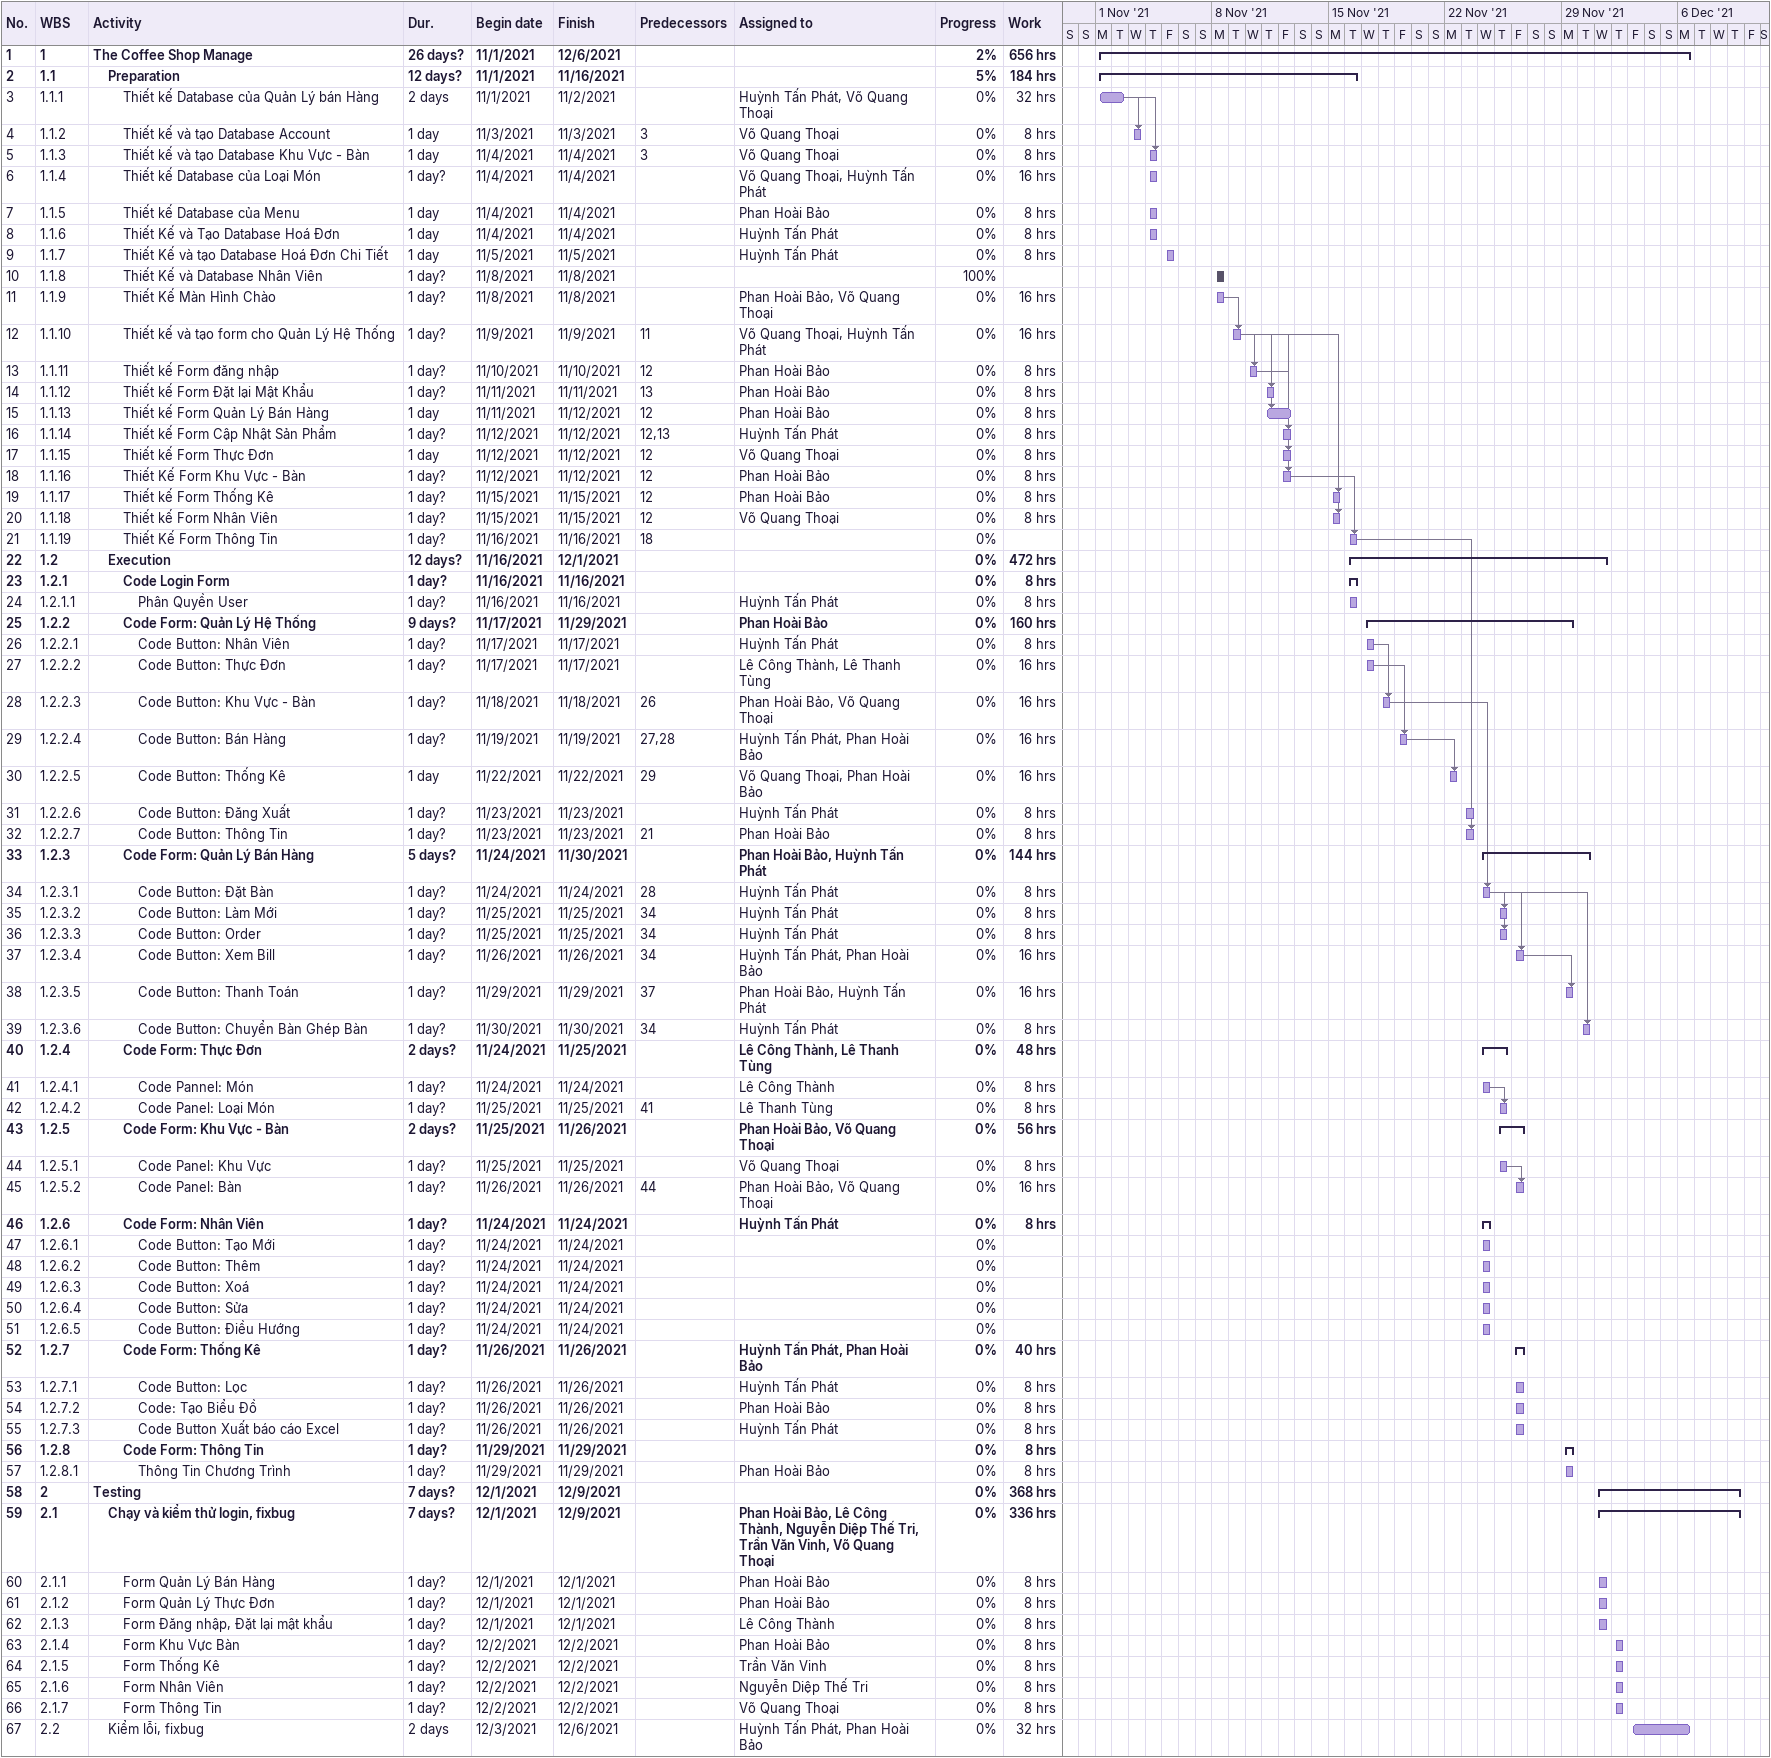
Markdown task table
| ID | WBS | Task | Duration | Start | Finish | Predecessors | Resources | % complete | Work (h) |
|---|---|---|---|---|---|---|---|---|---|
| 1 | 1 | **The Coffee Shop Manage** | 26d? | 2021-11-01 | 2021-12-06 |  |  | 2 | 656 |
| 2 | 1.1 | **Preparation** | 12d? | 2021-11-01 | 2021-11-16 |  |  | 5 | 184 |
| 3 | 1.1.1 | Thiết kế Database của Quản Lý bán Hàng | 2d | 2021-11-01 | 2021-11-02 |  | Huỳnh Tấn Phát, Võ Quang Thoại | 0 | 32 |
| 4 | 1.1.2 | Thiết kế và tạo Database Account | 1d | 2021-11-03 | 2021-11-03 | 3 | Võ Quang Thoại | 0 | 8 |
| 5 | 1.1.3 | Thiết kế và tạo Database Khu Vực - Bàn | 1d | 2021-11-04 | 2021-11-04 | 3 | Võ Quang Thoại | 0 | 8 |
| 6 | 1.1.4 | Thiết kế Database của Loại Món | 1d? | 2021-11-04 | 2021-11-04 |  | Võ Quang Thoại, Huỳnh Tấn Phát | 0 | 16 |
| 7 | 1.1.5 | Thiết kế Database của Menu | 1d | 2021-11-04 | 2021-11-04 |  | Phan Hoài Bảo | 0 | 8 |
| 8 | 1.1.6 | Thiết Kế và Tạo Database Hoá Đơn | 1d | 2021-11-04 | 2021-11-04 |  | Huỳnh Tấn Phát | 0 | 8 |
| 9 | 1.1.7 | Thiết Kế và tạo Database Hoá Đơn Chi Tiết | 1d | 2021-11-05 | 2021-11-05 |  | Huỳnh Tấn Phát | 0 | 8 |
| 10 | 1.1.8 | Thiết Kế và Database Nhân Viên | 1d? | 2021-11-08 | 2021-11-08 |  |  | 100 |  |
| 11 | 1.1.9 | Thiết Kế Màn Hình Chào | 1d? | 2021-11-08 | 2021-11-08 |  | Phan Hoài Bảo, Võ Quang Thoại | 0 | 16 |
| 12 | 1.1.10 | Thiết kế và tạo form cho Quản Lý Hệ Thống | 1d? | 2021-11-09 | 2021-11-09 | 11 | Võ Quang Thoại, Huỳnh Tấn Phát | 0 | 16 |
| 13 | 1.1.11 | Thiết kế Form đăng nhập | 1d? | 2021-11-10 | 2021-11-10 | 12 | Phan Hoài Bảo | 0 | 8 |
| 14 | 1.1.12 | Thiết kế Form Đặt lại Mật Khẩu | 1d? | 2021-11-11 | 2021-11-11 | 13 | Phan Hoài Bảo | 0 | 8 |
| 15 | 1.1.13 | Thiết kế Form Quản Lý Bán Hàng | 1d | 2021-11-11 | 2021-11-12 | 12 | Phan Hoài Bảo | 0 | 8 |
| 16 | 1.1.14 | Thiết kế Form Cập Nhật Sản Phẩm | 1d? | 2021-11-12 | 2021-11-12 | 12, 13 | Huỳnh Tấn Phát | 0 | 8 |
| 17 | 1.1.15 | Thiết kế Form Thực Đơn | 1d | 2021-11-12 | 2021-11-12 | 12 | Võ Quang Thoại | 0 | 8 |
| 18 | 1.1.16 | Thiết Kế Form Khu Vực - Bàn | 1d? | 2021-11-12 | 2021-11-12 | 12 | Phan Hoài Bảo | 0 | 8 |
| 19 | 1.1.17 | Thiết kế Form Thống Kê | 1d? | 2021-11-15 | 2021-11-15 | 12 | Phan Hoài Bảo | 0 | 8 |
| 20 | 1.1.18 | Thiết kế Form Nhân Viên | 1d? | 2021-11-15 | 2021-11-15 | 12 | Võ Quang Thoại | 0 | 8 |
| 21 | 1.1.19 | Thiết Kế Form Thông Tin | 1d? | 2021-11-16 | 2021-11-16 | 18 |  | 0 |  |
| 22 | 1.2 | **Execution** | 12d? | 2021-11-16 | 2021-12-01 |  |  | 0 | 472 |
| 23 | 1.2.1 | **Code Login Form** | 1d? | 2021-11-16 | 2021-11-16 |  |  | 0 | 8 |
| 24 | 1.2.1.1 | Phân Quyền User | 1d? | 2021-11-16 | 2021-11-16 |  | Huỳnh Tấn Phát | 0 | 8 |
| 25 | 1.2.2 | **Code Form: Quản Lý Hệ Thống** | 9d? | 2021-11-17 | 2021-11-29 |  | Phan Hoài Bảo | 0 | 160 |
| 26 | 1.2.2.1 | Code Button: Nhân Viên | 1d? | 2021-11-17 | 2021-11-17 |  | Huỳnh Tấn Phát | 0 | 8 |
| 27 | 1.2.2.2 | Code Button: Thực Đơn | 1d? | 2021-11-17 | 2021-11-17 |  | Lê Công Thành, Lê Thanh Tùng | 0 | 16 |
| 28 | 1.2.2.3 | Code Button: Khu Vực - Bàn | 1d? | 2021-11-18 | 2021-11-18 | 26 | Phan Hoài Bảo, Võ Quang Thoại | 0 | 16 |
| 29 | 1.2.2.4 | Code Button: Bán Hàng | 1d? | 2021-11-19 | 2021-11-19 | 27, 28 | Huỳnh Tấn Phát, Phan Hoài Bảo | 0 | 16 |
| 30 | 1.2.2.5 | Code Button: Thống Kê | 1d | 2021-11-22 | 2021-11-22 | 29 | Võ Quang Thoại, Phan Hoài Bảo | 0 | 16 |
| 31 | 1.2.2.6 | Code Button: Đăng Xuất | 1d? | 2021-11-23 | 2021-11-23 |  | Huỳnh Tấn Phát | 0 | 8 |
| 32 | 1.2.2.7 | Code Button: Thông Tin | 1d? | 2021-11-23 | 2021-11-23 | 21 | Phan Hoài Bảo | 0 | 8 |
| 33 | 1.2.3 | **Code Form: Quản Lý Bán Hàng** | 5d? | 2021-11-24 | 2021-11-30 |  | Phan Hoài Bảo, Huỳnh Tấn Phát | 0 | 144 |
| 34 | 1.2.3.1 | Code Button: Đặt Bàn | 1d? | 2021-11-24 | 2021-11-24 | 28 | Huỳnh Tấn Phát | 0 | 8 |
| 35 | 1.2.3.2 | Code Button: Làm Mới | 1d? | 2021-11-25 | 2021-11-25 | 34 | Huỳnh Tấn Phát | 0 | 8 |
| 36 | 1.2.3.3 | Code Button: Order | 1d? | 2021-11-25 | 2021-11-25 | 34 | Huỳnh Tấn Phát | 0 | 8 |
| 37 | 1.2.3.4 | Code Button: Xem Bill | 1d? | 2021-11-26 | 2021-11-26 | 34 | Huỳnh Tấn Phát, Phan Hoài Bảo | 0 | 16 |
| 38 | 1.2.3.5 | Code Button: Thanh Toán | 1d? | 2021-11-29 | 2021-11-29 | 37 | Phan Hoài Bảo, Huỳnh Tấn Phát | 0 | 16 |
| 39 | 1.2.3.6 | Code Button: Chuyển Bàn Ghép Bàn | 1d? | 2021-11-30 | 2021-11-30 | 34 | Huỳnh Tấn Phát | 0 | 8 |
| 40 | 1.2.4 | **Code Form: Thực Đơn** | 2d? | 2021-11-24 | 2021-11-25 |  | Lê Công Thành, Lê Thanh Tùng | 0 | 48 |
| 41 | 1.2.4.1 | Code Pannel: Món | 1d? | 2021-11-24 | 2021-11-24 |  | Lê Công Thành | 0 | 8 |
| 42 | 1.2.4.2 | Code Panel: Loại Món | 1d? | 2021-11-25 | 2021-11-25 | 41 | Lê Thanh Tùng | 0 | 8 |
| 43 | 1.2.5 | **Code Form: Khu Vực - Bàn** | 2d? | 2021-11-25 | 2021-11-26 |  | Phan Hoài Bảo, Võ Quang Thoại | 0 | 56 |
| 44 | 1.2.5.1 | Code Panel: Khu Vực | 1d? | 2021-11-25 | 2021-11-25 |  | Võ Quang Thoại | 0 | 8 |
| 45 | 1.2.5.2 | Code Panel: Bàn | 1d? | 2021-11-26 | 2021-11-26 | 44 | Phan Hoài Bảo, Võ Quang Thoại | 0 | 16 |
| 46 | 1.2.6 | **Code Form: Nhân Viên** | 1d? | 2021-11-24 | 2021-11-24 |  | Huỳnh Tấn Phát | 0 | 8 |
| 47 | 1.2.6.1 | Code Button: Tạo Mới | 1d? | 2021-11-24 | 2021-11-24 |  |  | 0 |  |
| 48 | 1.2.6.2 | Code Button: Thêm | 1d? | 2021-11-24 | 2021-11-24 |  |  | 0 |  |
| 49 | 1.2.6.3 | Code Button: Xoá | 1d? | 2021-11-24 | 2021-11-24 |  |  | 0 |  |
| 50 | 1.2.6.4 | Code Button: Sửa | 1d? | 2021-11-24 | 2021-11-24 |  |  | 0 |  |
| 51 | 1.2.6.5 | Code Button: Điều Hướng | 1d? | 2021-11-24 | 2021-11-24 |  |  | 0 |  |
| 52 | 1.2.7 | **Code Form: Thống Kê** | 1d? | 2021-11-26 | 2021-11-26 |  | Huỳnh Tấn Phát, Phan Hoài Bảo | 0 | 40 |
| 53 | 1.2.7.1 | Code Button: Lọc | 1d? | 2021-11-26 | 2021-11-26 |  | Huỳnh Tấn Phát | 0 | 8 |
| 54 | 1.2.7.2 | Code: Tạo Biểu Đồ | 1d? | 2021-11-26 | 2021-11-26 |  | Phan Hoài Bảo | 0 | 8 |
| 55 | 1.2.7.3 | Code Button Xuất báo cáo Excel | 1d? | 2021-11-26 | 2021-11-26 |  | Huỳnh Tấn Phát | 0 | 8 |
| 56 | 1.2.8 | **Code Form: Thông Tin** | 1d? | 2021-11-29 | 2021-11-29 |  |  | 0 | 8 |
| 57 | 1.2.8.1 | Thông Tin Chương Trình | 1d? | 2021-11-29 | 2021-11-29 |  | Phan Hoài Bảo | 0 | 8 |
| 58 | 2 | **Testing** | 7d? | 2021-12-01 | 2021-12-09 |  |  | 0 | 368 |
| 59 | 2.1 | **Chạy và kiểm thử login, fixbug** | 7d? | 2021-12-01 | 2021-12-09 |  | Phan Hoài Bảo, Lê Công Thành, Nguyễn Diệp Thế Tri, Trần Văn Vinh, Võ Quang Thoại | 0 | 336 |
| 60 | 2.1.1 | Form Quản Lý Bán Hàng | 1d? | 2021-12-01 | 2021-12-01 |  | Phan Hoài Bảo | 0 | 8 |
| 61 | 2.1.2 | Form Quản Lý Thực Đơn | 1d? | 2021-12-01 | 2021-12-01 |  | Phan Hoài Bảo | 0 | 8 |
| 62 | 2.1.3 | Form Đăng nhập, Đặt lại mật khẩu | 1d? | 2021-12-01 | 2021-12-01 |  | Lê Công Thành | 0 | 8 |
| 63 | 2.1.4 | Form Khu Vực Bàn | 1d? | 2021-12-02 | 2021-12-02 |  | Phan Hoài Bảo | 0 | 8 |
| 64 | 2.1.5 | Form Thống Kê | 1d? | 2021-12-02 | 2021-12-02 |  | Trần Văn Vinh | 0 | 8 |
| 65 | 2.1.6 | Form Nhân Viên | 1d? | 2021-12-02 | 2021-12-02 |  | Nguyễn Diệp Thế Tri | 0 | 8 |
| 66 | 2.1.7 | Form Thông Tin | 1d? | 2021-12-02 | 2021-12-02 |  | Võ Quang Thoại | 0 | 8 |
| 67 | 2.2 | Kiểm lỗi, fixbug | 2d | 2021-12-03 | 2021-12-06 |  | Huỳnh Tấn Phát, Phan Hoài Bảo | 0 | 32 |
